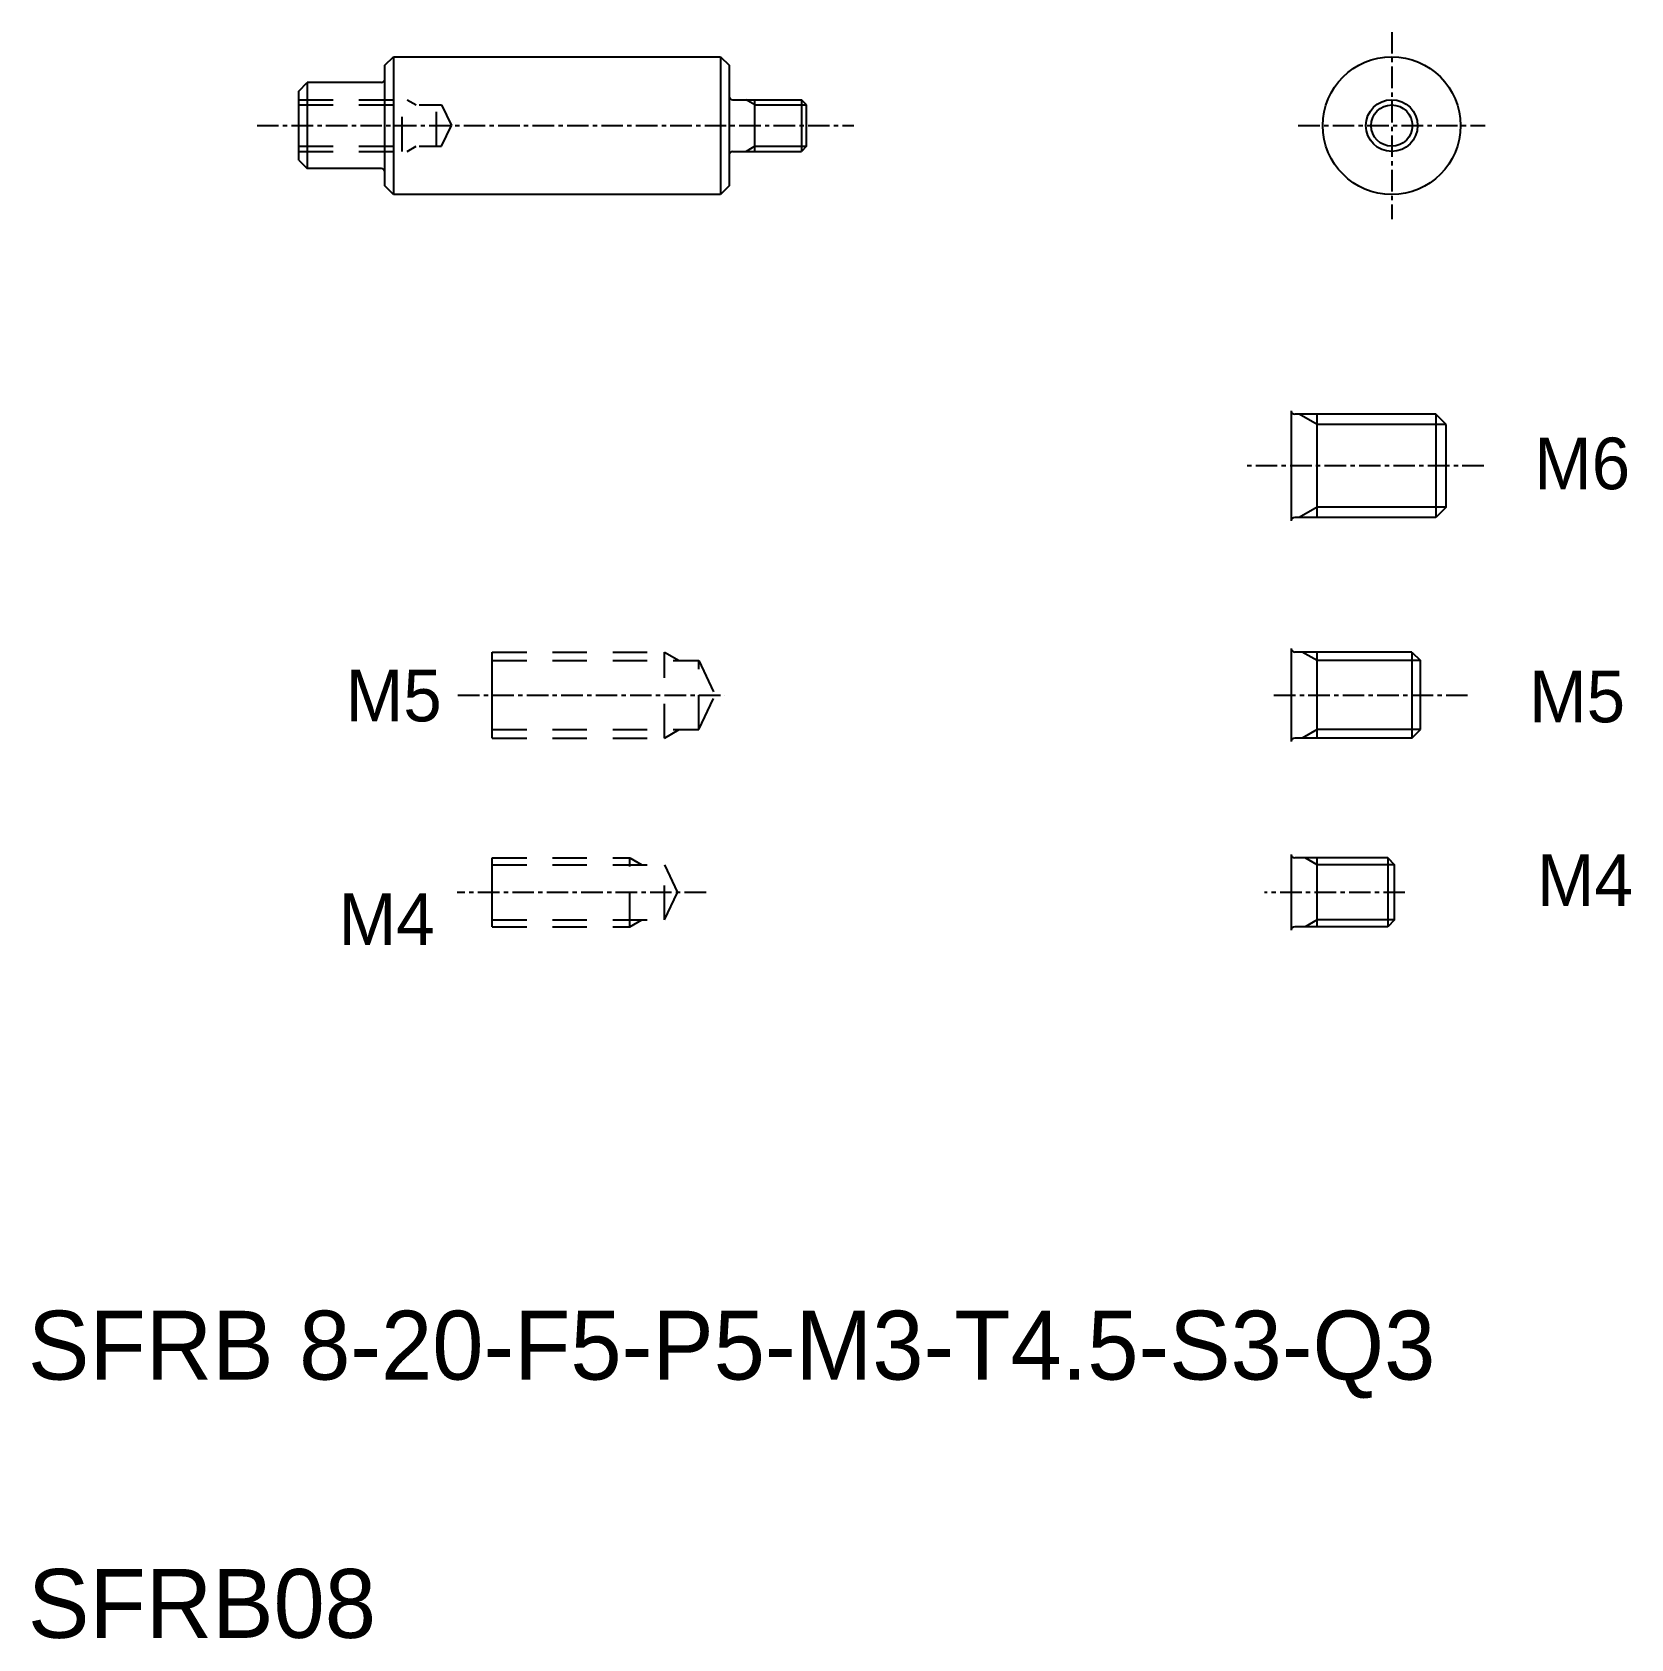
# Model space of a CAD drawing. Extents: x 42.8 to 135.7, y 61.6 to 154.9.
import ezdxf

# ---------------------------------------------------------------- set-up
doc = ezdxf.new("R2010")
doc.units = 0
doc.linetypes.add('CENTER', pattern=[2, 1.25, -0.25, 0.25, -0.25])
doc.linetypes.add('DASHED', pattern=[3.5, 2, -1.5])
doc.layers.get('0').update_dxf_attribs({"linetype": 'CONTINUOUS'})
doc.layers.add('CENTER', color=1, linetype='CENTER')

msp = doc.modelspace()

# ---------------------------------------------------------------- linework, layer by layer
for p, q in [((63.294, 152.992), (63.794, 153.492)), ((63.794, 153.492), (82.794, 153.492)), ((63.794, 153.492), (63.794, 145.492)), ((82.794, 153.492), (82.794, 145.492)), ((82.794, 153.492), (83.294, 152.992)), ((63.294, 145.992), (63.294, 152.992)), ((83.294, 152.992), (83.294, 145.992)), ((58.294, 151.492), (58.794, 151.992)), ((58.294, 147.492), (58.294, 151.492)), ((63.794, 151.492), (63.794, 151.492)), ((84.794, 147.992), (84.794, 150.992)), ((87.794, 150.692), (87.494, 150.992)), ((87.794, 148.292), (87.794, 150.692)), ((63.794, 149.492), (63.794, 149.492)), ((58.294, 147.492), (58.794, 146.992)), ((87.794, 148.292), (87.494, 147.992)), ((63.794, 145.492), (63.294, 145.992)), ((83.294, 145.992), (82.794, 145.492)), ((82.794, 145.492), (63.794, 145.492)), ((115.942, 132.935), (115.942, 126.535)), ((117.442, 126.735), (117.442, 132.735)), ((124.942, 132.135), (124.342, 132.735)), ((124.942, 127.335), (124.942, 132.135)), ((124.942, 127.335), (124.342, 126.735)), ((69.534, 113.922), (69.534, 118.922)), ((115.942, 119.122), (115.942, 113.722)), ((117.442, 113.922), (117.442, 118.922)), ((122.942, 118.922), (123.442, 118.422)), ((123.442, 114.422), (123.442, 118.422)), ((122.942, 113.922), (123.442, 114.422)), ((69.534, 102.965), (69.534, 106.965)), ((115.942, 107.165), (115.942, 102.765)), ((117.442, 102.965), (117.442, 106.965)), ((121.942, 106.565), (121.542, 106.965)), ((121.942, 106.565), (121.542, 106.965)), ((121.542, 106.965), (121.942, 106.565)), ((121.942, 103.365), (121.942, 106.565)), ((121.942, 103.365), (121.542, 102.965))]:
    msp.add_line(p, q)
at = {"color": 7, "linetype": 'CONTINUOUS'}
for p, q in [((63.094, 151.992), (58.794, 151.992)), ((83.494, 150.992), (87.494, 150.992)), ((83.494, 147.992), (87.494, 147.992)), ((63.094, 146.992), (58.794, 146.992)), ((124.342, 132.735), (116.142, 132.735)), ((124.342, 132.735), (124.342, 126.735)), ((124.342, 126.735), (116.142, 126.735)), ((122.942, 118.922), (116.142, 118.922)), ((122.942, 118.922), (122.942, 113.922)), ((122.942, 113.922), (116.142, 113.922)), ((121.542, 106.965), (116.142, 106.965)), ((121.542, 106.965), (121.542, 102.965)), ((121.542, 102.965), (116.142, 102.965))]:
    msp.add_line(p, q, dxfattribs=at)
at = {"color": 7}
for p, q in [((58.794, 151.992), (58.794, 146.992)), ((87.494, 150.992), (87.494, 147.992))]:
    msp.add_line(p, q, dxfattribs=at)
at = {"color": 3, "linetype": 'DASHED'}
for p, q in [((58.294, 150.992), (64.594, 150.992)), ((58.294, 150.692), (66.594, 150.692)), ((64.294, 147.992), (64.294, 150.992)), ((64.594, 150.992), (65.113, 150.692)), ((66.294, 148.292), (66.294, 150.692)), ((66.594, 150.692), (67.165, 149.492)), ((66.594, 148.292), (67.165, 149.492)), ((58.294, 148.292), (66.594, 148.292)), ((58.294, 147.992), (64.594, 147.992)), ((64.594, 147.992), (65.113, 148.292)), ((69.534, 118.922), (79.534, 118.922)), ((79.534, 113.922), (79.534, 118.922)), ((79.534, 118.922), (80.4, 118.422)), ((69.534, 118.422), (81.534, 118.422)), ((81.534, 114.422), (81.534, 118.422)), ((81.534, 118.422), (82.486, 116.422)), ((81.534, 114.422), (82.486, 116.422)), ((69.534, 114.422), (81.534, 114.422)), ((69.534, 113.922), (79.534, 113.922)), ((79.534, 113.922), (80.4, 114.422)), ((69.534, 106.965), (77.534, 106.965)), ((69.534, 106.565), (79.534, 106.565)), ((77.534, 102.965), (77.534, 106.965)), ((77.534, 106.965), (78.227, 106.565)), ((79.534, 106.565), (80.296, 104.965)), ((79.534, 103.365), (79.534, 106.565)), ((79.534, 103.365), (80.296, 104.965)), ((69.534, 103.365), (79.534, 103.365)), ((69.534, 102.965), (77.534, 102.965)), ((77.534, 102.965), (78.227, 103.365))]:
    msp.add_line(p, q, dxfattribs=at)
at = {"color": 3}
for p, q in [((84.794, 150.692), (84.274, 150.992)), ((84.794, 148.292), (84.274, 147.992))]:
    msp.add_line(p, q, dxfattribs=at)
at = {"color": 3, "linetype": 'CONTINUOUS'}
for p, q in [((84.794, 150.692), (87.794, 150.692)), ((84.794, 148.292), (87.794, 148.292)), ((117.442, 132.135), (116.403, 132.735)), ((124.942, 132.135), (117.442, 132.135)), ((117.442, 127.335), (116.403, 126.735)), ((124.942, 127.335), (117.442, 127.335)), ((117.442, 118.422), (116.576, 118.922)), ((123.442, 118.422), (117.442, 118.422)), ((117.442, 114.422), (116.576, 113.922)), ((123.442, 114.422), (117.442, 114.422)), ((117.442, 106.565), (116.749, 106.965)), ((121.942, 106.565), (117.442, 106.565)), ((117.442, 103.365), (116.749, 102.965)), ((121.942, 103.365), (117.442, 103.365))]:
    msp.add_line(p, q, dxfattribs=at)
msp.add_circle((121.778, 149.492), 4)
at = {"color": 7, "linetype": 'CONTINUOUS'}
msp.add_circle((121.778, 149.492), 1.5, dxfattribs=at)
at = {"color": 3, "linetype": 'CONTINUOUS'}
msp.add_circle((121.778, 149.492), 1.2, dxfattribs=at)
for centre, start, end in [((63.094, 152.192), 270, 360), ((83.494, 151.192), 180, 270), ((83.494, 147.792), 90, 180), ((63.094, 146.792), 0, 90)]:
    msp.add_arc(centre, 0.2, start, end)
at = {"linetype": 'CONTINUOUS'}
for centre, start, end in [((116.142, 132.935), 180, 270), ((116.142, 126.535), 90, 180), ((116.142, 119.122), 180, 270), ((116.142, 113.722), 90, 180), ((116.142, 107.165), 180, 270), ((116.142, 102.765), 90, 180)]:
    msp.add_arc(centre, 0.2, start, end, dxfattribs=at)
at = {"layer": 'CENTER', "color": 1, "linetype": 'CENTER'}
for p, q in [((121.778, 154.919), (121.778, 144.065)), ((55.878, 149.492), (90.534, 149.492)), ((116.351, 149.492), (127.205, 149.492)), ((127.127, 129.735), (113.137, 129.735)), ((67.543, 116.422), (83.048, 116.422)), ((114.933, 116.422), (126.262, 116.422)), ((81.952, 104.965), (67.494, 104.965)), ((122.546, 104.965), (114.385, 104.965))]:
    msp.add_line(p, q, dxfattribs=at)

# ---------------------------------------------------------------- texts
at = {"color": 7}
for s, p in [('M6', (130.05, 128.374)), ('M5', (61.026, 114.891)), ('M4', (60.617, 101.905))]:
    msp.add_text(s, height=3, dxfattribs=at).set_placement(p)
at = {"color": 7, "linetype": 'CONTINUOUS'}
for s, p in [('M5', (129.758, 114.839)), ('M4', (130.211, 104.179))]:
    msp.add_text(s, height=3, dxfattribs=at).set_placement(p)
for s, p in [('SFRB 8-20-F5-P5-M3-T4.5-S3-Q3', (42.568, 76.67)), ('SFRB08', (42.568, 61.67))]:
    msp.add_text(s, height=4).set_placement(p)

doc.saveas('drawing.dxf')
